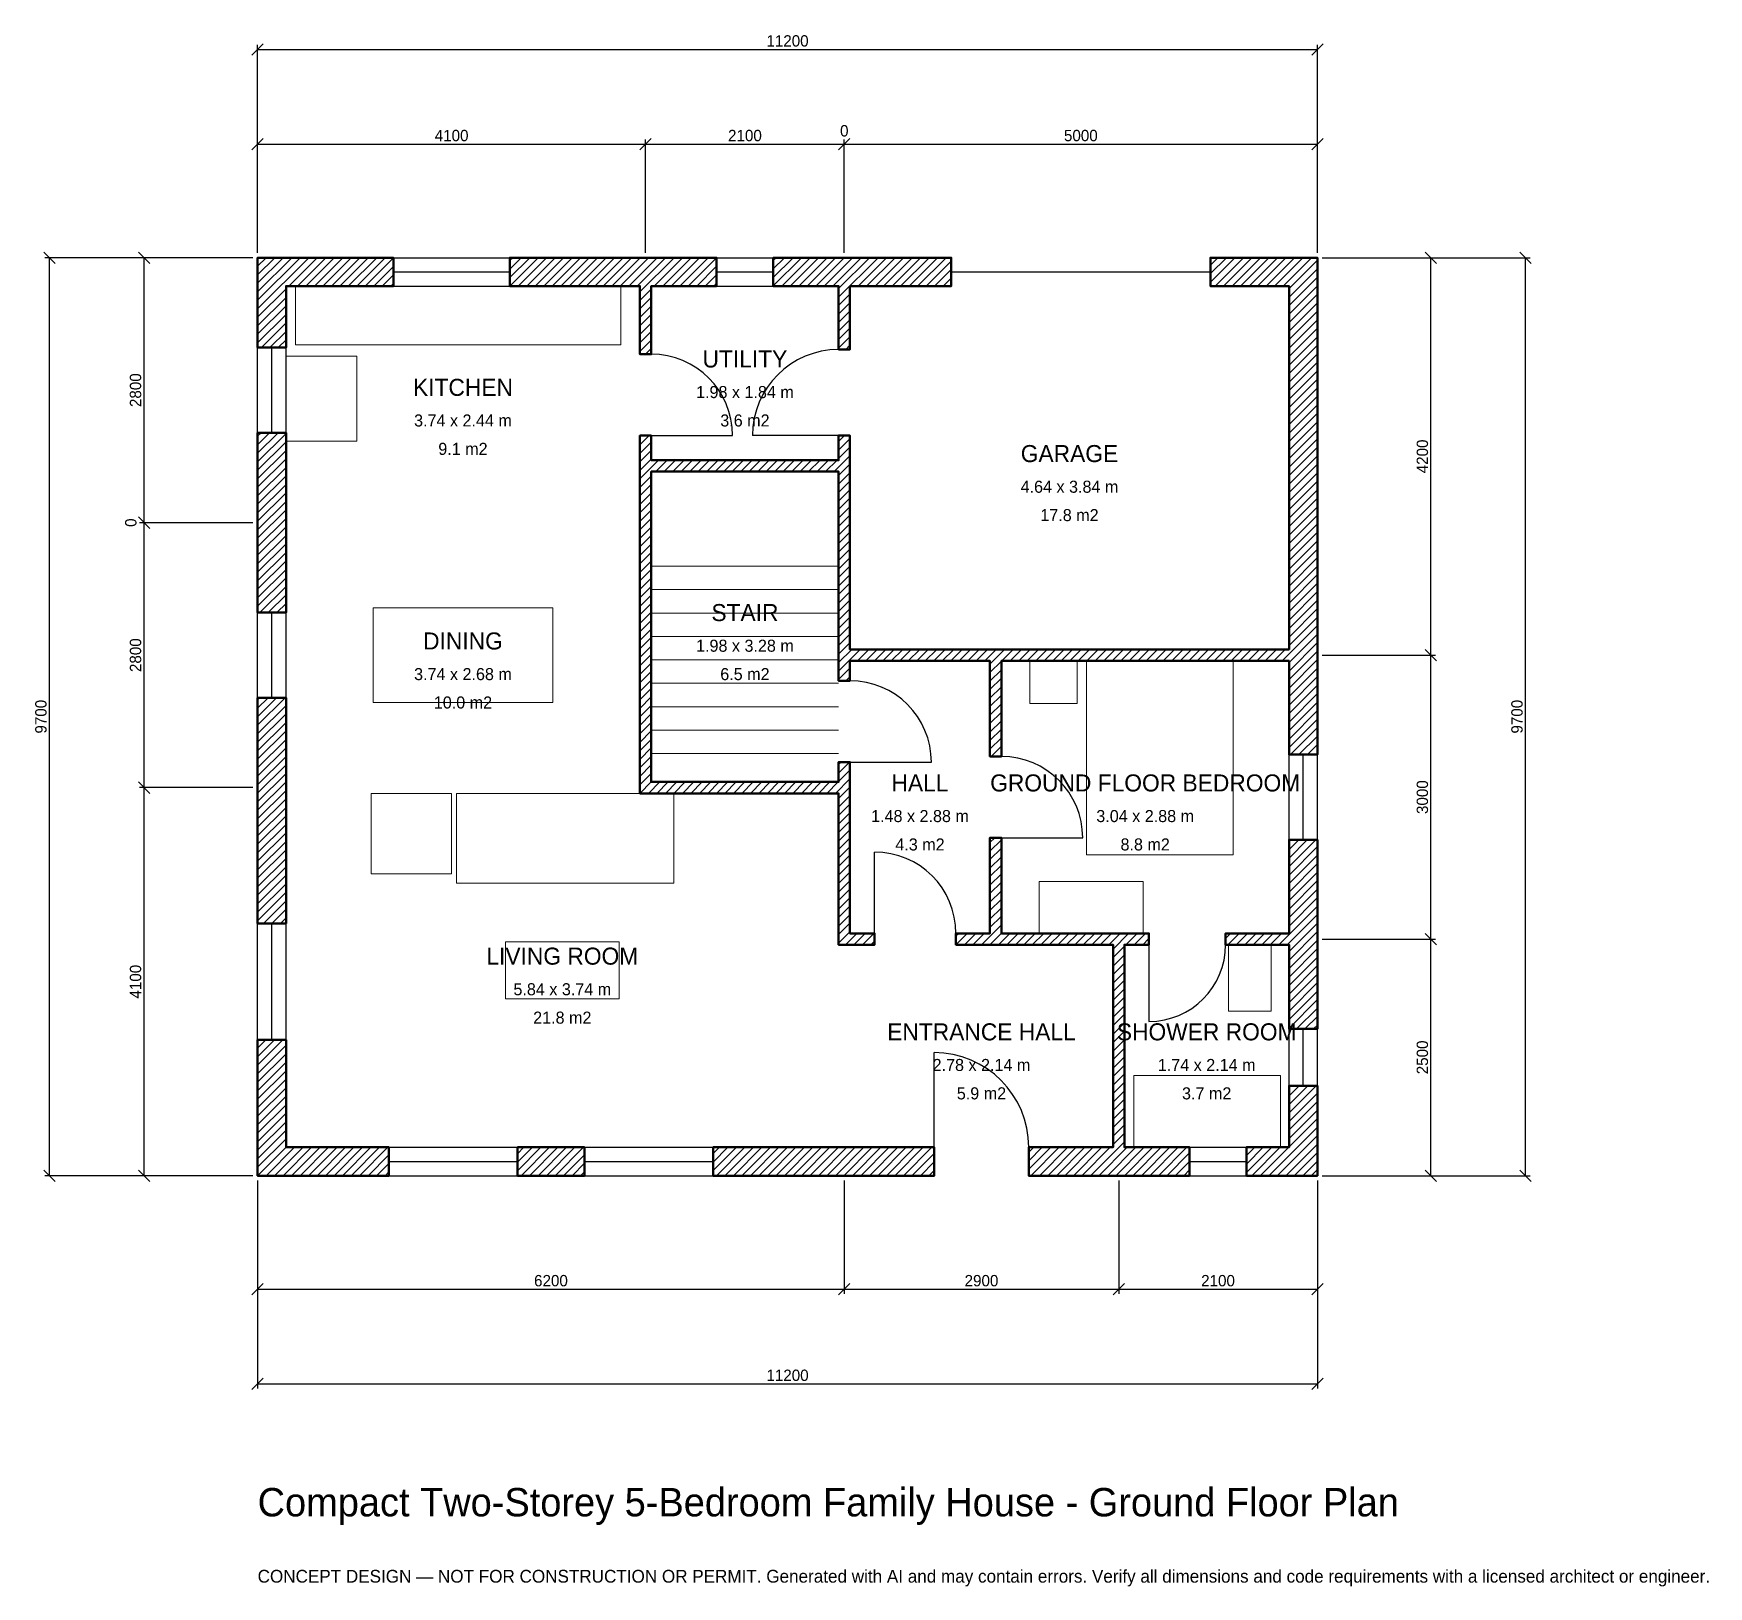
# Model space of a CAD drawing. Header units: millimetres. Extents: x -2369 to 15333, y -4341 to 12069.
import ezdxf
from ezdxf.enums import TextEntityAlignment as Align

# ---------------------------------------------------------------- set-up
doc = ezdxf.new("R2010")
doc.units = ezdxf.units.MM
doc.linetypes.add('DASHED', pattern=[1.524, 1.27, -0.254])
for name, color, linetype, lineweight in [('A-ANNO-DIMS', 1, 'Continuous', 13), ('A-ANNO-TEXT', 7, 'Continuous', 18), ('A-AREA-IDEN', 7, 'Continuous', 18), ('A-DOOR', 2, 'Continuous', 25), ('A-FLOR-FIXT', 9, 'Continuous', 13), ('A-FLOR-STRS', 3, 'Continuous', 18), ('A-FURN', 9, 'Continuous', 13), ('A-GLAZ', 4, 'Continuous', 25), ('A-WALL', 7, 'Continuous', 50), ('A-WALL-PATT', 8, 'Continuous', 13)]:
    doc.layers.add(name, color=color, linetype=linetype, lineweight=lineweight)
doc.dimstyles.new('PLAN', dxfattribs={"dimtxt": 120, "dimasz": 80, "dimexe": 50, "dimexo": 50, "dimgap": 30, "dimtad": 1, "dimdec": 0, "dimtsz": 60, "dimcen": 2.5, "dimclrd": 1, "dimclre": 1, "dimazin": 3, "dimtfac": 1, "dimtmove": 0, "dimatfit": 3})

msp = doc.modelspace()

# ---------------------------------------------------------------- hatches: boundary and pattern name
at = {"layer": 'A-WALL-PATT'}
h = msp.add_hatch(dxfattribs=at)
h.set_pattern_fill('ANSI31', color=8, scale=20)
h.paths.add_polyline_path([(-0.001, 0), (-0.001, 0), (-0.001, 300), (0, 300), (0, 1435), (300, 1435), (300, 300), (1386.6667, 300), (1386.6667, 0), (300, 0), (300, -0.001), (0, -0.001), (0, -0.001), (0, 0), (-0.001, 0)])
h.paths.add_polyline_path([(0, 3950), (0, 4250), (0, 5050), (300, 5050), (300, 4250), (300, 3950), (300, 2665), (0, 2665), (0, 3950)])
h.paths.add_polyline_path([(0, 6750), (0, 7050), (0, 7850), (300, 7850), (300, 7050), (300, 6750), (300, 5950), (0, 5950), (0, 6750)])
h.paths.add_polyline_path([(0, 9400), (-0.001, 9400), (-0.001, 9700), (0, 9700), (0, 9700.001), (0, 9700.001), (300, 9700.001), (300, 9700), (1435, 9700), (1435, 9400), (300, 9400), (300, 8750), (0, 8750), (0, 9400)])
h.paths.add_polyline_path([(3950, 9700), (4040, 9700), (4040, 9700.001), (4160, 9700.001), (4160, 9700), (4250, 9700), (4850, 9700), (4850, 9400), (4250, 9400), (4160, 9400), (4160, 8680), (4040, 8680), (4040, 9400), (3950, 9400), (2665, 9400), (2665, 9700), (3950, 9700)])
h.paths.add_polyline_path([(6050, 9700), (6140, 9700), (6140, 9700.001), (6260, 9700.001), (6260, 9700), (6350, 9700), (7330, 9700), (7330, 9400), (6350, 9400), (6260, 9400), (6260, 8730), (6140, 8730), (6140, 9400), (6050, 9400), (5450, 9400), (5450, 9700), (6050, 9700)])
h.paths.add_polyline_path([(10900, 9700), (10900, 9700.001), (11200, 9700.001), (11200, 9700), (11200.001, 9700), (11200.001, 9400), (11200, 9400), (11200, 5650), (11200, 5560), (11200.001, 5560), (11200.001, 5440), (11200, 5440), (11200, 5350), (11200, 4450), (10900, 4450), (10900, 5350), (10900, 5440), (7860, 5440), (7860, 4430), (7740, 4430), (7740, 5440), (7740, 5440), (6260, 5440), (6260, 5230), (6140, 5230), (6140, 5440), (6140, 5560), (6140, 7440), (4160, 7440), (4160, 6960), (4160, 6840), (4160, 4160), (6140, 4160), (6140, 4370), (6260, 4370), (6260, 4160), (6260, 4160), (6260, 2560), (6520, 2560), (6520, 2440), (6260, 2440), (6140, 2440), (6140, 2560), (6140, 4040), (6140, 4040), (4160, 4040), (4040, 4040), (4040, 4160), (4040, 6840), (4040, 6960), (4040, 7440), (4040, 7560), (4040, 7820), (4160, 7820), (4160, 7560), (6140, 7560), (6140, 7820), (6260, 7820), (6260, 7560), (6260, 7440), (6260, 5560), (7740, 5560), (7740, 5560), (7860, 5560), (10900, 5560), (10900, 5650), (10900, 9400), (10070, 9400), (10070, 9700), (10900, 9700)])
h.paths.add_polyline_path([(11200, 2650), (11200, 2560), (11200.001, 2560), (11200.001, 2440), (11200, 2440), (11200, 2350), (11200, 1550), (10900, 1550), (10900, 2350), (10900, 2440), (10230, 2440), (10230, 2560), (10900, 2560), (10900, 2650), (10900, 3550), (11200, 3550), (11200, 2650)])
h.paths.add_polyline_path([(11200, 300), (11200.001, 300), (11200.001, 0), (11200.001, 0), (11200, 0), (11200, -0.001), (10900, -0.001), (10900, 0), (10450, 0), (10450, 300), (10900, 300), (10900, 950), (11200, 950), (11200, 300)])
h.paths.add_polyline_path([(9250, 0), (9160, 0), (9160, -0.001), (9040, -0.001), (9040, 0), (8950, 0), (8150, 0), (8150, 300), (8950, 300), (9040, 300), (9040, 2440), (7860, 2440), (7740, 2440), (7740, 2440), (7380, 2440), (7380, 2560), (7740, 2560), (7740, 2560), (7740, 3570), (7860, 3570), (7860, 2560), (9040, 2560), (9160, 2560), (9420, 2560), (9420, 2440), (9160, 2440), (9160, 300), (9250, 300), (9850, 300), (9850, 0), (9250, 0)])
h.paths.add_polyline_path([(6350, 0), (6050, 0), (4813.3333, 0), (4813.3333, 300), (6050, 300), (6350, 300), (7150, 300), (7150, 0), (6350, 0)])
h.paths.add_polyline_path([(2746.6667, 0), (2746.6667, 300), (3453.3333, 300), (3453.3333, 0), (2746.6667, 0)])

# ---------------------------------------------------------------- linework, layer by layer
at = {"layer": 'A-DOOR', "linetype": 'DASHED'}
msp.add_line((7330, 9550), (10070, 9550), dxfattribs=at)
at = {"layer": 'A-DOOR'}
for p, q in [((4160, 7820), (5020, 7820)), ((6140, 7820), (5230, 7820)), ((6260, 4370), (7120, 4370)), ((7860, 3570), (8720, 3570)), ((6520, 2560), (6520, 3420)), ((9420, 2440), (9420, 1630)), ((7150, 300), (7150, 1300))]:
    msp.add_line(p, q, dxfattribs=at)
for centre, radius, start, end in [((4160, 7820), 860, 0, 90), ((6140, 7820), 910, 90, 180), ((6260, 4370), 860, 0, 90), ((7860, 3570), 860, 0, 90), ((6520, 2560), 860, 0, 90), ((9420, 2440), 810, 270, 360), ((7150, 300), 1000, 0, 90)]:
    msp.add_arc(centre, radius, start, end, dxfattribs=at)
at = {"layer": 'A-FLOR-FIXT'}
for points in [[(400, 8780), (3840, 8780), (3840, 9400), (400, 9400)], [(10260, 1740), (10710, 1740), (10710, 2440), (10260, 2440)], [(9260, 300), (10810, 300), (10810, 1060), (9260, 1060)]]:
    msp.add_lwpolyline(points, close=True, dxfattribs=at)
at = {"layer": 'A-FLOR-STRS'}
for p, q in [((4160, 6440), (6140, 6440)), ((4160, 6192.5), (6140, 6192.5)), ((4160, 5945), (6140, 5945)), ((4160, 5697.5), (6140, 5697.5)), ((4160, 5450), (6140, 5450)), ((4160, 5202.5), (6140, 5202.5)), ((4160, 4955), (6140, 4955)), ((4160, 4707.5), (6140, 4707.5)), ((4160, 4460), (6140, 4460))]:
    msp.add_line(p, q, dxfattribs=at)
at = {"layer": 'A-FURN'}
for points in [[(300, 7760), (1050, 7760), (1050, 8660), (300, 8660)], [(1220, 5000), (3120, 5000), (3120, 6000), (1220, 6000)], [(8160, 4990), (8660, 4990), (8660, 5440), (8160, 5440)], [(8760, 3390), (10310, 3390), (10310, 5440), (8760, 5440)], [(1200, 3190), (2050, 3190), (2050, 4040), (1200, 4040)], [(2100, 3090), (4400, 3090), (4400, 4040), (2100, 4040)], [(8260, 2560), (9360, 2560), (9360, 3110), (8260, 3110)], [(2620, 1870), (3820, 1870), (3820, 2470), (2620, 2470)]]:
    msp.add_lwpolyline(points, close=True, dxfattribs=at)
at = {"layer": 'A-GLAZ'}
for p, q in [((1435, 9700), (2665, 9700)), ((4850, 9700), (5450, 9700)), ((1435, 9550), (2665, 9550)), ((1435, 9400), (2665, 9400)), ((4850, 9550), (5450, 9550)), ((4850, 9400), (5450, 9400)), ((0, 7850), (0, 8750)), ((150, 7850), (150, 8750)), ((300, 7850), (300, 8750)), ((0, 5050), (0, 5950)), ((150, 5050), (150, 5950)), ((300, 5050), (300, 5950)), ((10900, 3550), (10900, 4450)), ((11050, 3550), (11050, 4450)), ((11200, 3550), (11200, 4450)), ((0, 1435), (0, 2665)), ((150, 1435), (150, 2665)), ((300, 1435), (300, 2665)), ((10900, 950), (10900, 1550)), ((11050, 950), (11050, 1550)), ((11200, 950), (11200, 1550)), ((1386.6667, 300), (2746.6667, 300)), ((3453.3333, 300), (4813.3333, 300)), ((9850, 300), (10450, 300)), ((1386.6667, 150), (2746.6667, 150)), ((1386.6667, 0), (2746.6667, 0)), ((3453.3333, 150), (4813.3333, 150)), ((3453.3333, 0), (4813.3333, 0)), ((9850, 150), (10450, 150)), ((9850, 0), (10450, 0))]:
    msp.add_line(p, q, dxfattribs=at)
at = {"layer": 'A-WALL'}
for points in [[(0, 9400), (-0.001, 9400), (-0.001, 9700), (0, 9700), (0, 9700.001), (0, 9700.001), (300, 9700.001), (300, 9700), (1435, 9700), (1435, 9400), (300, 9400), (300, 8750), (0, 8750), (0, 9400)], [(3950, 9700), (4040, 9700), (4040, 9700.001), (4160, 9700.001), (4160, 9700), (4250, 9700), (4850, 9700), (4850, 9400), (4250, 9400), (4160, 9400), (4160, 8680), (4040, 8680), (4040, 9400), (3950, 9400), (2665, 9400), (2665, 9700), (3950, 9700)], [(10900, 9700), (10900, 9700.001), (11200, 9700.001), (11200, 9700), (11200.001, 9700), (11200.001, 9400), (11200, 9400), (11200, 5650), (11200, 5560), (11200.001, 5560), (11200.001, 5440), (11200, 5440), (11200, 5350), (11200, 4450), (10900, 4450), (10900, 5350), (10900, 5440), (7860, 5440), (7860, 4430), (7740, 4430), (7740, 5440), (7740, 5440), (6260, 5440), (6260, 5230), (6140, 5230), (6140, 5440), (6140, 5560), (6140, 7440), (4160, 7440), (4160, 6960), (4160, 6840), (4160, 4160), (6140, 4160), (6140, 4370), (6260, 4370), (6260, 4160), (6260, 4160), (6260, 2560), (6520, 2560), (6520, 2440), (6260, 2440), (6140, 2440), (6140, 2560), (6140, 4040), (6140, 4040), (4160, 4040), (4040, 4040), (4040, 4160), (4040, 6840), (4040, 6960), (4040, 7440), (4040, 7560), (4040, 7820), (4160, 7820), (4160, 7560), (6140, 7560), (6140, 7820), (6260, 7820), (6260, 7560), (6260, 7440), (6260, 5560), (7740, 5560), (7740, 5560), (7860, 5560), (10900, 5560), (10900, 5650), (10900, 9400), (10070, 9400), (10070, 9700), (10900, 9700)], [(6050, 9700), (6140, 9700), (6140, 9700.001), (6260, 9700.001), (6260, 9700), (6350, 9700), (7330, 9700), (7330, 9400), (6350, 9400), (6260, 9400), (6260, 8730), (6140, 8730), (6140, 9400), (6050, 9400), (5450, 9400), (5450, 9700), (6050, 9700)], [(0, 6750), (0, 7050), (0, 7850), (300, 7850), (300, 7050), (300, 6750), (300, 5950), (0, 5950), (0, 6750)], [(0, 3950), (0, 4250), (0, 5050), (300, 5050), (300, 4250), (300, 3950), (300, 2665), (0, 2665), (0, 3950)], [(9250, 0), (9160, 0), (9160, -0.001), (9040, -0.001), (9040, 0), (8950, 0), (8150, 0), (8150, 300), (8950, 300), (9040, 300), (9040, 2440), (7860, 2440), (7740, 2440), (7740, 2440), (7380, 2440), (7380, 2560), (7740, 2560), (7740, 2560), (7740, 3570), (7860, 3570), (7860, 2560), (9040, 2560), (9160, 2560), (9420, 2560), (9420, 2440), (9160, 2440), (9160, 300), (9250, 300), (9850, 300), (9850, 0), (9250, 0)], [(11200, 2650), (11200, 2560), (11200.001, 2560), (11200.001, 2440), (11200, 2440), (11200, 2350), (11200, 1550), (10900, 1550), (10900, 2350), (10900, 2440), (10230, 2440), (10230, 2560), (10900, 2560), (10900, 2650), (10900, 3550), (11200, 3550), (11200, 2650)], [(-0.001, 0), (-0.001, 0), (-0.001, 300), (0, 300), (0, 1435), (300, 1435), (300, 300), (1386.6667, 300), (1386.6667, 0), (300, 0), (300, -0.001), (0, -0.001), (0, -0.001), (0, 0), (-0.001, 0)], [(11200, 300), (11200.001, 300), (11200.001, 0), (11200.001, 0), (11200, 0), (11200, -0.001), (10900, -0.001), (10900, 0), (10450, 0), (10450, 300), (10900, 300), (10900, 950), (11200, 950), (11200, 300)], [(2746.6667, 0), (2746.6667, 300), (3453.3333, 300), (3453.3333, 0), (2746.6667, 0)], [(6350, 0), (6050, 0), (4813.3333, 0), (4813.3333, 300), (6050, 300), (6350, 300), (7150, 300), (7150, 0), (6350, 0)]]:
    msp.add_lwpolyline(points, close=True, dxfattribs=at)

# ---------------------------------------------------------------- texts
at = {"layer": 'A-ANNO-TEXT'}
for s, height, p in [('Compact Two-Storey 5-Bedroom Family House - Ground Floor Plan', 300, (0, -3600)), ('CONCEPT DESIGN — NOT FOR CONSTRUCTION OR PERMIT. Generated with AI and may contain errors. Verify all dimensions and code requirements with a licensed architect or engineer.', 135, (0, -4300))]:
    msp.add_text(s, height=height, dxfattribs=at).set_placement(p)
at = {"layer": 'A-AREA-IDEN'}
for s, height, p in [('UTILITY', 180, (5150, 8630)), ('KITCHEN', 180, (2170, 8330)), ('1.98 x 1.84 m', 127.5, (5150, 8280)), ('3.74 x 2.44 m', 127.5, (2170, 7980)), ('3.6 m2', 127.5, (5150, 7980)), ('9.1 m2', 127.5, (2170, 7680)), ('GARAGE', 180, (8580, 7630)), ('4.64 x 3.84 m', 127.5, (8580, 7280)), ('17.8 m2', 127.5, (8580, 6980)), ('STAIR', 180, (5150, 5950)), ('DINING', 180, (2170, 5650)), ('1.98 x 3.28 m', 127.5, (5150, 5600)), ('3.74 x 2.68 m', 127.5, (2170, 5300)), ('6.5 m2', 127.5, (5150, 5300)), ('10.0 m2', 127.5, (2170, 5000)), ('HALL', 180, (7000, 4150)), ('GROUND FLOOR BEDROOM', 180, (9380, 4150)), ('1.48 x 2.88 m', 127.5, (7000, 3800)), ('3.04 x 2.88 m', 127.5, (9380, 3800)), ('4.3 m2', 127.5, (7000, 3500)), ('8.8 m2', 127.5, (9380, 3500)), ('LIVING ROOM', 180, (3220, 2320)), ('5.84 x 3.74 m', 127.5, (3220, 1970)), ('21.8 m2', 127.5, (3220, 1670)), ('ENTRANCE HALL', 180, (7650, 1520)), ('SHOWER ROOM', 180, (10030, 1520)), ('2.78 x 2.14 m', 127.5, (7650, 1170)), ('1.74 x 2.14 m', 127.5, (10030, 1170)), ('5.9 m2', 127.5, (7650, 870)), ('3.7 m2', 127.5, (10030, 870))]:
    msp.add_text(s, height=height, dxfattribs=at).set_placement(p, align=Align.MIDDLE_CENTER)

# ---------------------------------------------------------------- dimensions: what is measured, and where the dimension line sits
at = {"layer": 'A-ANNO-DIMS'}
for base, p1, p2, text in [((0, 11900), (0, 9700), (11200, 9700), '11200'), ((0, 10900), (0, 9700), (4100, 9700), '4100'), ((4100, 10900), (4100, 9700), (6200, 9700), '2100'), ((6200, 10900), (6200, 9700), (6200, 9700), '0'), ((6200, 10900), (6200, 9700), (11200, 9700), '5000'), ((0, -1200), (0, 0), (6200, 0), '6200'), ((0, -2200), (0, 0), (11200, 0), '11200'), ((6200, -1200), (6200, 0), (9100, 0), '2900'), ((9100, -1200), (9100, 0), (11200, 0), '2100')]:
    msp.add_linear_dim(base=base, p1=p1, p2=p2, text=text, dimstyle='PLAN', dxfattribs=at).render()
for base, p1, p2, text in [((-2200, 0), (0, 0), (0, 9700), '9700'), ((-1200, 6900), (0, 6900), (0, 9700), '2800'), ((12400, 5500), (11200, 5500), (11200, 9700), '4200'), ((13400, 0), (11200, 0), (11200, 9700), '9700'), ((-1200, 6900), (0, 6900), (0, 6900), '0'), ((-1200, 4100), (0, 4100), (0, 6900), '2800'), ((12400, 2500), (11200, 2500), (11200, 5500), '3000'), ((-1200, 0), (0, 0), (0, 4100), '4100'), ((12400, 0), (11200, 0), (11200, 2500), '2500')]:
    msp.add_linear_dim(base=base, p1=p1, p2=p2, angle=90, text=text, dimstyle='PLAN', dxfattribs=at).render()

doc.saveas('drawing.dxf')
